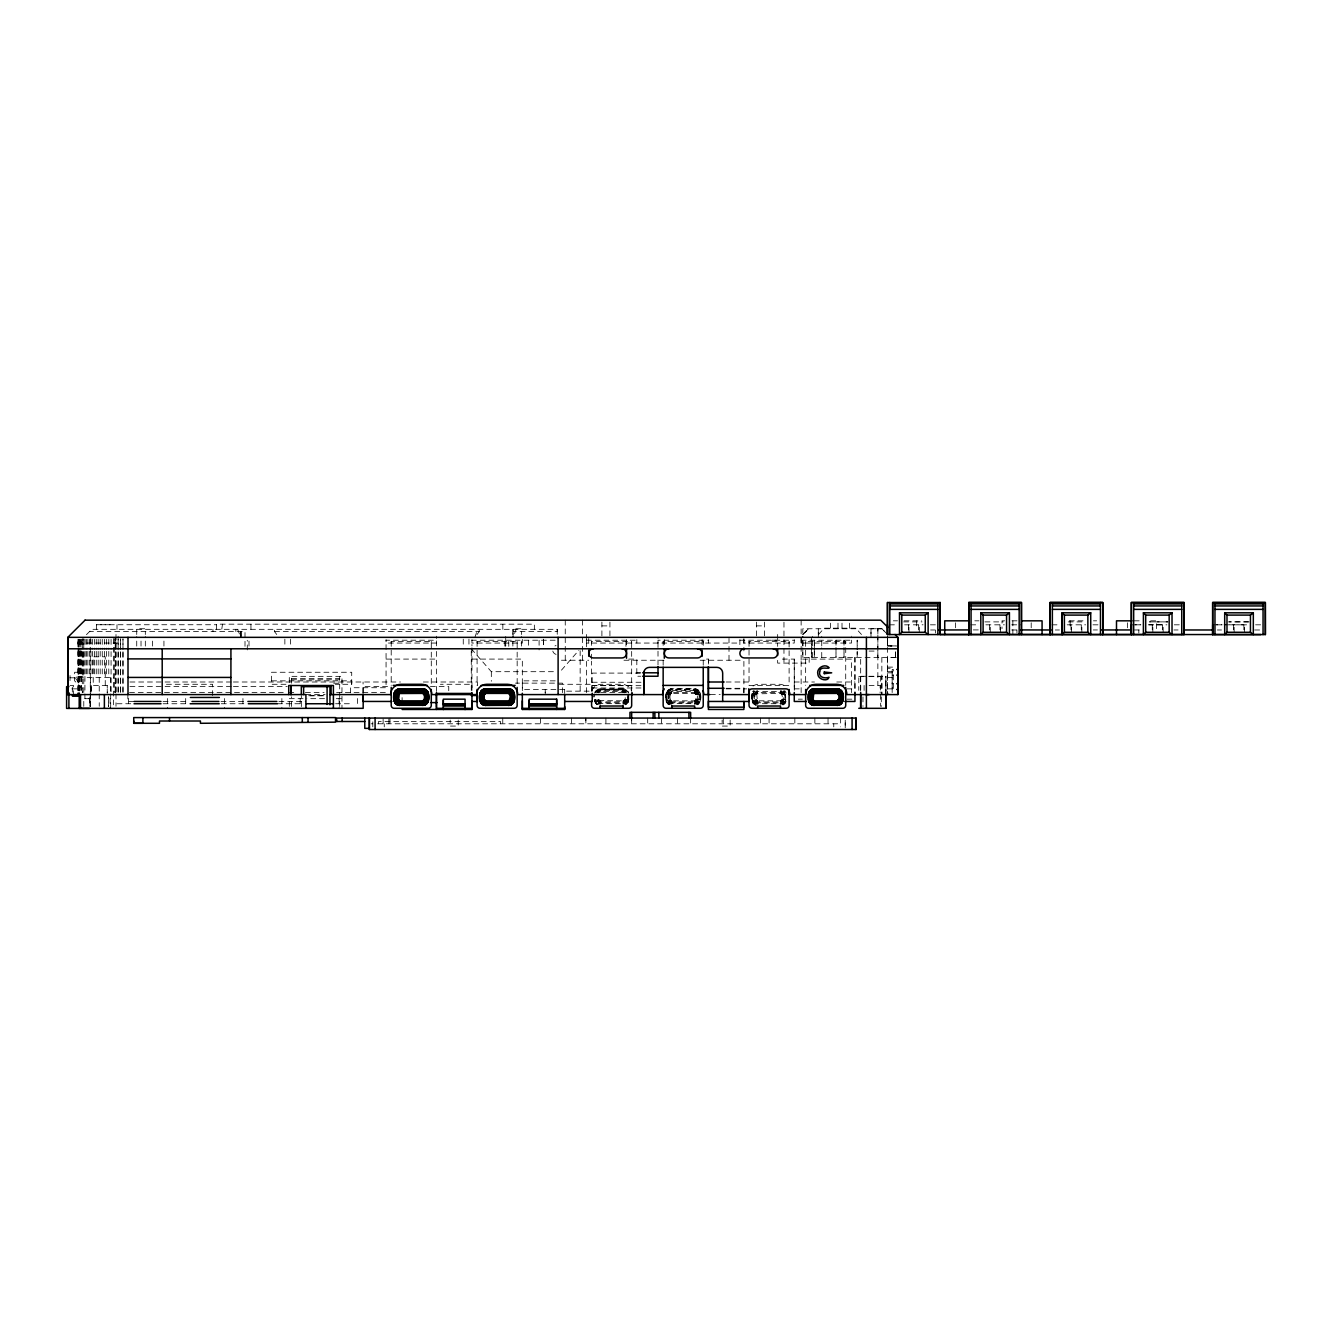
<?xml version="1.0" encoding="UTF-8"?>
<svg xmlns="http://www.w3.org/2000/svg" width="1332" height="1332" viewBox="0 0 1332 1332"><rect width="100%" height="100%" fill="white"/><g stroke="black" fill="none" stroke-linecap="round" stroke-linejoin="round"><path stroke-width="0.75" stroke-dasharray="5 3.75" d="M72.328 692.107L72.328 686.663M78.055 690.442L78.055 638.627M78.238 690.442L78.238 638.627M78.821 690.442L78.821 638.627M79.204 690.975L79.204 676.356L78.055 676.356A2.298 2.298 0 0 0 75.758 678.637L79.204 683.216M79.853 690.442L79.853 638.627M80.919 690.442L80.919 638.627M81.485 690.376L81.485 676.356L84.932 676.356L84.915 698.684L89.494 698.684L89.494 706.46M82.301 692.523L82.301 638.627M83.783 706.36L83.783 698.517M83.783 692.523L83.783 638.627M90.293 706.276L90.293 698.068M90.293 696.02L90.293 638.577M91.225 685.431L91.225 693.056L91.225 685.431L107.243 685.431L107.243 693.056L107.243 685.431M115.218 692.523L115.218 638.627M115.751 692.523L115.751 638.627M118.148 692.523L118.132 636.197M120.546 692.523L120.546 638.627M122.977 692.523L122.977 638.627M136.73 646.087L136.73 636.446M136.73 634.532L136.73 628.754L145.321 628.754L145.321 634.532M141.025 646.07L141.025 640.276M145.321 646.087L145.321 636.446M152.481 646.07L152.481 640.276M163.936 646.07L163.936 640.276M212.587 695.637L212.587 684.282L165.401 684.282M212.937 631.618L212.937 629.32M216.6 629.32L216.6 624.175L534.348 624.175L534.348 629.32M235.847 631.618L235.847 629.32M237.645 629.32L240.726 637.345L240.726 631.618M245.005 646.336L245.005 631.618L89.494 631.618M247.286 649.933L247.286 640.276M249.001 646.07L249.001 640.276M250.949 629.32L250.949 624.175M276.723 634.482L274.542 631.618L274.542 629.32M289.31 706.46L289.31 698.384M289.31 682.434L289.31 676.34L341.974 676.356L341.974 708.408M291.591 706.476L291.591 696.786M291.608 683.216L291.608 676.34M301.332 706.593L301.332 695.737M339.693 706.476L339.693 676.356M350.566 692.873L350.566 687.728L386.064 687.728L386.064 639.626M363.07 692.79L363.07 682.001M372.81 726.839L372.81 721.494M378.538 723.792L378.538 721.494L500.482 721.494L500.482 723.792M383.116 723.792L383.116 718.065M388.844 723.792L388.844 718.065M391.208 643.056L391.208 641.391L431.285 641.391L431.285 685.381M402.098 702.613L402.098 696.603M431.285 643.056L431.285 641.391M436.446 691.425L436.446 647.768M436.446 645.87L436.446 640.209L386.064 640.209L386.064 643.056L436.446 643.056L436.446 636.18M471.944 690.509L471.944 684.282L440.392 684.282M471.944 639.626L471.944 643.056L522.327 643.056L522.327 636.197M477.089 643.056L477.089 641.391L517.166 641.391L517.166 685.397M477.072 634.482L479.22 631.618L479.22 629.32M502.847 629.32L502.847 624.175M504.811 646.07L504.811 640.276M505.71 636.413L505.71 646.07L505.71 640.276M508.791 646.336L508.791 639.144M512.87 646.087L512.87 636.463M512.87 634.532L512.87 628.754L521.461 628.754L521.461 634.532M86.447 634.665L91.791 629.32L557.242 629.32L557.242 631.618L513.253 631.618L513.07 629.32L513.07 637.345L516.15 629.32M517.166 643.056L517.166 641.391M521.461 646.087L521.461 636.463M562.404 692.69L562.404 683.133L515.517 683.133M555.194 680.852L522.327 680.852L522.327 689.443L564.685 689.443L564.685 691.158L590.259 691.158M586.446 692.623L586.446 659.09M586.446 639.626L586.446 643.056L739.876 643.056M591.591 691.408L591.591 661.205M591.591 659.19L591.591 653.146M591.591 645.387L591.591 641.391L631.668 641.391L631.668 643.056M592.224 691.291L592.224 673.093L641.691 673.093M597.319 704.661A5.728 5.728 0 0 1 594.455 699.7L594.455 694.588C591.092 697.069 598.101 706.343 596.686 704.095L599.467 700.599L623.076 700.848L624.225 699.7L628.804 699.7L628.804 694.555L628.671 700.982L625.574 704.861M625.94 646.37L625.94 638.444M631.668 691.408L631.668 641.391M636.829 643.056L636.829 639.626M658.008 664.968L658.008 638.577M658.008 643.056L658.008 640.209L708.391 640.209M663.153 665.234L663.153 659.19M663.153 645.387L663.153 641.391L703.229 641.391L703.229 643.056M669.313 704.761C663.702 701.964 664.202 689.11 671.744 688.827L694.638 688.827C702.13 689.21 702.73 701.581 697.135 704.861M695.77 699.966L694.638 700.848L671.744 700.848C669.33 700.099 669.28 694.222 671.744 693.406L694.638 693.406C698.284 695.038 692.573 702.996 700.232 700.982L700.366 694.555A5.728 5.728 0 0 0 694.638 688.86L670.495 689.094M703.229 665.234L703.229 659.19M703.229 645.387L703.229 641.391M708.391 659.09L708.391 665.001L708.391 659.09L704.362 659.09M708.391 643.056L708.391 639.626M729.004 660.239L729.004 638.444M743.889 692.623L743.889 659.09M743.889 639.626L743.889 643.056L794.255 643.056L794.255 639.626M749.034 641.391L749.034 685.397L789.11 685.397L789.11 641.391L749.034 641.391L749.034 643.056M756.726 693.839L757.375 700.832L780.519 700.848C783 700.033 782.9 694.222 780.519 693.406L756.726 693.839L753.146 690.992C750.732 695.354 750.515 703.629 756.343 705.294M794.272 659.09L794.272 690.642L794.255 659.09L780.152 659.09M801.131 692.623L801.131 659.107L851.514 659.107L851.514 692.623M801.131 642.49L801.131 638.478M802.863 657.375L802.796 647.835M802.863 645.92L802.813 636.38M801.131 643.056L805.644 643.056L805.644 641.391L845.72 641.391L845.72 685.397M809.157 657.375L809.157 663.103L777.655 663.103L777.655 659.29M811.454 639.343L811.454 657.375L811.421 637.345M812.587 657.375L812.587 647.835M812.587 645.92L812.587 636.38M814.318 651.648L814.318 657.375L814.318 638.644M814.318 649.75L814.318 640.209M818.314 637.345L818.314 628.754L818.314 633.899M821.744 657.375L821.744 647.835M821.744 645.92L821.744 636.38M830.552 628.188L830.552 622.161M837.995 628.188L837.995 622.177M842.007 628.188L842.007 622.161M845.72 643.056L845.72 641.391M849.45 628.188L849.45 622.177M860.672 690.542L860.672 657.375M870.995 628.754L870.995 637.345L870.978 628.754L881.884 628.737L887.595 634.465M877.855 657.375L877.871 628.754L881.884 628.737L887.595 634.482M881.851 657.375L881.851 694.588L881.851 676.273M885.863 694.588L885.863 676.39M887.595 636.363L887.578 645.92L895.454 645.92L887.595 645.92L887.595 636.363L887.612 645.92L897.751 645.97M892.157 692.573L892.157 668.281L887.578 668.281M893.306 675.141L892.157 675.141L892.157 689.46L893.306 689.46L893.306 669.413L892.157 669.413M895.454 657.375L895.454 651.664M908.957 632.284L908.973 624.808M919.263 632.284L919.28 624.808M935.563 633.05L935.58 629.986M990.242 632.284L990.242 624.825M1000.548 632.284L1000.548 624.825M1016.932 633.05L1016.932 629.986M1071.544 632.284L1071.544 624.825M1081.85 632.284L1081.85 624.825M1152.846 632.284L1152.846 624.825M1163.152 632.284L1163.152 624.825L1148.933 624.825M1234.148 632.284L1234.148 624.825M1244.438 632.284L1244.454 624.825L1228.287 624.825M802.863 634.482L808.574 628.754L802.796 634.482L802.83 628.754L881.884 628.754L877.871 628.754L877.855 685.431M627.805 694.555L627.339 701.764L624.142 704.312L623.576 700.732L625.374 704.462L627.838 701.997L628.354 694.555M670.479 688.977L671.245 693.522L669.263 689.393M671.495 700.832L670.695 704.312C664.751 702.48 665.051 690.276 671.744 689.826L694.638 689.826C701.348 690.276 701.648 702.48 695.704 704.312L695.138 700.732L696.936 704.462C702.13 701.348 701.648 689.71 694.638 689.277L671.744 689.277C664.751 689.71 664.268 701.348 669.463 704.462L671.245 700.732M756.726 690.659L757.125 693.522L755.893 690.958C751.831 693.606 751.981 703.179 757.625 703.712L780.519 703.712C786.163 703.179 786.313 693.606 782.267 690.958L781.018 693.522M781.235 693.656L783.466 690.858C786.663 694.355 786.779 702.647 781.568 704.312L781.018 700.732L783 704.861L785.997 700.948L781.634 699.966M626.207 699.7L625.524 701.664L623.076 702.846L599.483 702.763L597.052 699.7M627.089 699.7L626.207 702.197L623.076 703.712L599.283 703.612L597.052 702.197L596.187 699.7M756.143 705.244A5.728 5.728 0 0 1 751.897 699.7L752.563 692.124L756.593 694.055M784.648 691.275L785.664 700.882L782.816 704.462M599.933 700.832L599.134 704.312L596.486 702.647L595.454 699.7M625.574 689.393L624.025 692.607L624.358 688.977L623.076 688.827L598.9 688.977L595.021 692.074L600.183 689.826L623.076 689.826L628.238 692.074L624.358 688.977M695.92 688.977L694.904 693.439C697.885 691.341 698.634 701.681 694.638 701.864L671.744 701.864C667.965 701.181 667.965 693.073 671.744 692.39L695.587 692.607M757.375 700.832L756.576 704.312C751.365 702.647 751.481 694.355 754.678 690.858L756.909 693.656M781.418 690.659L780.785 693.439C783.765 691.341 784.515 701.681 780.519 701.864L757.625 701.864C753.845 701.181 753.845 693.073 757.625 692.39L781.468 692.607M474.908 637.345L476.823 631.618M628.138 702.147L628.687 699.7A5.728 5.728 0 0 1 625.94 704.661M666.683 692.124L666.283 693.306L670.629 694.305M599.683 700.732L597.902 704.462L594.904 699.7M695.138 693.522L697.135 689.393M755.144 704.861L757.125 700.732M695.121 692.44L694.638 693.406L694.638 688.827L695.887 689.094M781.002 692.44L780.519 693.406L780.519 690.559M595.437 692.274L600.183 689.277L623.076 689.277L627.838 692.274M596.57 692.823L600.183 690.559L623.076 690.559L626.689 692.823M698.151 704.095L699.7 702.147L695.67 700.199M753.496 691.275L752.48 700.882L756.443 704.844M784.914 703.213L785.58 702.147L781.551 700.199M624.425 692.856L626.656 690.076M668.181 704.178L671.028 700.599L670.046 701.065M695.354 693.656L698.218 690.076M561.455 670.163L578.821 650.316M598.018 699.7L600.183 701.864L623.559 701.814L625.191 700.182L625.241 694.555M802.813 634.482L808.541 628.754M818.531 634.482L824.258 628.171L855.743 628.188L861.471 634.482M699.8 692.074L695.77 694.305L700.232 693.289L699.7 692.124M782.467 693.622L781.418 693.839L784.998 690.992L785.68 692.074L781.634 694.305L785.997 693.306L785.58 692.124M595.704 703.279L599.034 699.7L594.455 699.7M667.265 703.279L670.845 700.416M756.726 700.416L753.146 703.279L752.563 702.147M598.068 700.182L599.15 700.199L595.021 702.197L594.705 700.948L599.034 699.7M666.133 699.7L666.283 700.948L670.595 699.7L666.017 699.7L666.133 694.555M696.753 694.072L695.787 694.555L700.366 694.555L700.249 699.7A5.728 5.728 0 0 1 697.502 704.661M752.047 700.982L756.476 699.7L751.897 699.7L752.014 694.555A5.728 5.728 0 0 1 752.097 693.106M782.633 694.072L781.668 694.555L785.797 694.555M752.463 702.197L756.593 700.199L755.51 700.182M598.484 701.065L599.283 700.416M755.927 701.065L756.909 700.599L754.045 704.178L755.194 704.761M597.752 689.493L624.325 689.094M623.559 692.44L599.25 692.607L597.702 689.393M696.603 693.622L695.537 693.839L699.117 690.992L698.151 690.176M222.494 624.175L221.761 629.32M893.356 620.829L897.518 620.829M904.078 620.829L921.694 620.829M974.808 620.829L978.953 620.829M1004.678 620.829L1001.997 620.829L1001.997 628.671M1012.02 620.829L1017.448 620.829M1069.263 620.829L1085.763 620.829M1093.455 620.829L1096.636 620.829M1134.165 620.829L1139.992 620.829M1150.698 620.829L1156.576 620.829L1156.576 628.671M903.596 621.894L922.01 621.878M984.897 621.894L1003.296 621.894M1068.231 621.894L1084.598 621.894M96.37 629.32L96.37 624.741L216.6 624.741M1135.28 624.825L1141.141 624.825M1216.582 624.825L1226.339 624.825M96.37 624.741L113.403 624.741M889.376 624.841L897.269 624.808M904.578 624.841L923.076 624.808M930.402 624.825L940.176 624.825M970.678 624.841L978.537 624.825M985.88 624.825L1004.361 624.825M1011.687 624.825L1021.444 624.841M1051.98 624.841L1059.839 624.825M1067.182 624.825L1085.647 624.825M1092.989 624.825L1100.848 624.841M1131.368 624.841L1140.875 624.825M1148.467 624.825L1166.949 624.825M1174.291 624.825L1182.15 624.825M1212.669 624.825L1222.177 624.825M1224.075 624.825L1248.251 624.825M1255.593 624.825L1263.452 624.825M601.898 625.89L609.923 625.89M756.476 625.89L764.485 625.89M930.602 629.986L934.764 629.986M973.309 629.919L979.519 629.919M1011.637 629.986L1017.881 629.986M1055.277 629.986L1059.439 629.986M1093.272 629.953L1097.418 629.953M1134.248 629.986L1140.858 629.953M1173.942 629.969L1178.087 629.969M1217.381 629.986L1221.527 629.986M1254.611 629.986L1260.821 629.986M274.542 631.618L479.22 631.618M555.161 640.209L471.944 640.209L471.944 645.87M586.446 640.209L636.829 640.209M739.876 640.209L794.255 640.209M801.131 640.209L851.514 640.209M78.055 643.056L118.132 643.056M805.644 643.056L851.514 643.056L851.514 636.197M869.08 651.082L877.855 651.082M386.064 659.09L436.446 659.09M471.944 659.09L522.327 659.09L522.327 690.642M628.754 659.09L636.829 659.09L636.813 676.24L640.675 676.24M561.455 660.239L588.727 660.239M623.975 660.239L665.517 660.239M700.149 660.239L741.158 660.239M887.578 667.116L895.82 667.116M471.278 648.784L491.325 671.694L556.06 671.694M887.578 671.694L893.772 671.694M78.055 672.26L74.609 672.26L74.609 680.852L82.634 688.86L82.634 692.457M636.829 672.793L640.675 672.793M887.578 672.843L893.772 672.843M866.016 676.273L858.807 676.273L858.774 690.359M868.93 676.273L885.897 676.273M78.055 676.356L84.932 676.356M858.774 676.39L866.399 676.39M868.897 676.39L885.897 676.39L885.897 694.588L885.863 676.273M78.388 677.422L113.603 677.422M887.578 677.422L893.772 677.422M69.813 677.805L78.055 677.805M291.608 678.637L339.693 678.637M291.608 679.786L339.693 679.786M271.562 680.852L351.715 680.852L351.715 684.282L335.264 684.282M129.937 682.001L163.037 682.001M165.101 682.001L231.318 682.001M233.4 682.001L400.482 682.001M423.343 682.001L477.389 682.001L477.389 686.113M726.14 682.001L748.75 682.001L748.75 685.431M794.272 682.001L814.485 682.001M836.746 682.001L854.944 682.001M592.224 682.25L643.756 682.25M333.683 683.216L339.693 683.216M892.157 683.732L893.306 683.732M285.947 684.282L271.562 684.282L271.562 672.26L351.715 672.26L351.715 684.282M558.957 684.282L592.224 684.282M70.03 685.431L73.476 685.431L73.476 694.588M591.591 685.397L631.668 685.397M869.08 685.431L880.136 685.431L880.136 693.056M592.224 685.68L643.756 685.68M129.937 686.579L163.037 686.579M165.101 686.579L231.335 686.579M233.4 686.579L287.196 686.579M387.562 686.579L363.07 686.579L363.07 692.157M430.403 686.579L448.751 686.579L448.751 693.739M592.224 687.978L643.756 687.978M726.14 688.294L743.889 688.294L743.889 695.82M71.861 688.86L78.055 688.86M726.14 688.86L746.753 688.877M794.255 688.86L802.347 688.86M846.852 688.86L854.944 688.86M887.578 688.86L893.772 688.86M129.504 692.424L286.663 692.424M288.744 692.424L297.053 692.424M305.378 692.424L324.109 692.424M336.58 692.424L388.578 692.424M305.827 694.588L325.091 694.588M670.595 694.555L666.017 694.555A5.728 5.728 0 0 1 671.744 688.86L671.744 693.406L671.261 692.44M710.356 694.588L720.212 694.588M751.897 694.555L756.476 694.555M84.915 698.684L89.494 698.684M289.31 698.667L306.876 698.667M310.772 698.667L324.875 698.667M336.28 698.667L341.974 698.684M798.318 699.167L802.347 699.167M846.852 699.167L852.93 699.167M695.787 699.7L700.366 699.7M781.668 699.7L785.797 699.7M134.066 701.465L127.855 701.465L127.855 694.605M163.037 701.465L187.879 701.465M220.979 701.465L245.821 701.465M278.921 701.465L305.827 701.448M116.983 703.746L134.032 703.746M163.12 703.746L188.062 703.746M221.312 703.746L246.237 703.746M277.406 703.746L302.347 703.746M335.597 703.746L350.566 703.746M371.178 723.792L372.81 723.792M377.622 723.792L840.642 723.792M771.927 640.192L777.655 640.209M669.63 700.182L670.712 700.199L666.583 702.197L668.248 704.095M752.047 693.289L756.509 694.305M624.192 699.966L628.671 700.982M666.583 692.074L670.712 694.055M624.109 700.199L628.238 702.197M784.998 703.279L781.418 700.416L781.867 701.398M699.117 703.279L695.537 700.416L696.003 701.398M667.265 690.992L670.845 693.839M627.555 703.279L623.975 700.416L624.425 701.398M595.704 690.992L597.735 692.607L600.183 691.425L623.076 691.425L625.524 692.607L627.555 690.992L628.138 692.124M784.098 704.178L781.235 700.599L781.468 701.664M698.218 704.178L695.354 700.599L695.587 701.664M668.181 690.076L671.028 693.656M626.656 704.178L623.792 700.599L624.025 701.664M596.619 690.076L598.834 692.856M781.002 701.814L780.519 700.848L780.519 704.428M757.142 692.44L757.625 693.406L757.625 690.559M695.121 701.814L694.638 700.848L694.638 704.428M623.559 701.814L623.076 700.848L623.076 704.428M598.9 688.977L599.7 692.44M887.595 640.209L887.595 645.92M1243.872 624.825L1243.872 632.284M1233.565 624.825L1233.565 632.284M1162.57 624.825L1162.586 632.284M1152.28 624.825L1152.28 632.284M1138.827 629.986L1138.827 633.033M1127.371 622.793L1127.371 628.671M1081.284 624.825L1081.284 632.284M1070.978 624.825L1070.978 632.284M1070.129 620.829L1070.129 628.671M1031.201 622.793L1031.201 628.671M1012.869 620.829L1012.869 634.565M999.982 624.825L999.982 632.284M989.676 624.825L989.676 632.284M955.627 622.793L955.627 628.671M918.68 624.825L918.68 632.284M916.699 620.829L916.699 628.671M908.374 624.841L908.374 632.284M895.454 651.648L895.454 657.375M887.595 638.644L887.578 694.588L887.578 657.375L897.885 657.392L802.796 657.375L802.863 636.38M881.284 696.886L881.284 706.426M880.668 676.273L880.668 692.357M880.668 694.305L880.668 706.343M864.102 685.431L864.102 693.056M862.969 696.886L862.969 706.426M860.672 676.273L860.672 694.588M840.642 718.065L840.642 726.839M833.765 723.792L833.765 726.839M828.038 718.065L828.038 723.792M814.868 718.065L814.868 723.792M805.644 641.391L805.644 685.397M801.131 620.163L801.131 663.103M794.838 718.065L794.838 723.792M789.11 641.391L789.11 643.056M783.965 622.211L783.965 663.103M777.655 634.482L777.655 646.37M769.08 718.065L769.08 723.792M764.485 622.077L764.485 638.161M760.489 718.065L760.489 723.792M757.625 700.848L757.625 704.428M756.476 622.077L756.476 638.161M743.889 638.577L743.889 650.882M739.876 639.626L739.876 646.886M730.136 720.063L730.136 726.073L722.127 726.073L722.127 720.063M723.276 718.065L723.276 723.792M702.097 639.626L702.097 646.886M690.642 718.065L690.642 723.792M677.472 718.065L677.472 723.792M671.744 700.848L671.744 704.428M664.302 639.626L664.302 646.886M663.153 641.391L663.153 643.056M661.438 718.065L661.438 723.792M647.702 718.065L647.702 723.792M626.523 639.626L626.523 646.886M623.076 692.39L623.076 688.827A5.728 5.728 0 0 1 628.604 693.106M609.923 622.077L609.923 638.161M605.91 718.065L605.91 723.792M601.898 622.077L601.898 638.161M600.183 692.39L600.183 688.827A5.728 5.728 0 0 0 594.655 693.106M600.183 700.848L600.183 704.428M591.591 641.391L591.591 643.056M588.727 638.444L588.727 646.37M586.446 634.482L586.446 646.786M582.434 620.163L582.434 660.239M580.153 650.782L580.153 692.607M571.561 718.065L571.561 723.792M565.251 620.163L565.251 660.239M564.685 689.443L564.685 693.439M557.242 629.32L557.242 635.331M540.559 718.065L540.559 723.792M539.094 640.276L539.094 649.933M528.621 640.276L528.621 646.07M502.763 718.065L502.763 723.792M491.325 671.694L491.325 681.235M477.089 641.391L477.089 685.397M471.944 647.752L471.944 691.425M471.278 650.865L471.278 690.342M468.947 639.144L468.947 646.336M463.253 639.144L463.253 646.336M458.208 720.063L458.208 726.073L450.183 726.073L450.183 720.063M391.208 641.391L391.208 685.381M389.976 718.065L389.976 723.792M384.249 723.792L384.249 726.839M357.442 698.517L357.442 706.36M339.111 698.517L339.111 708.324M300.183 698.517L300.183 706.36M290.559 639.144L290.559 646.336M284.865 639.144L284.865 646.336M281.868 698.517L281.868 708.324M242.94 698.517L242.94 706.36M241.558 631.618L241.558 637.345M240.559 631.618L240.726 637.345M224.609 698.517L224.609 708.324M185.681 698.517L185.681 706.36M167.366 698.517L167.366 708.324M128.438 698.517L128.438 706.36M122.977 639.377L122.977 649.6M122.977 651.648L122.977 694.588M120.546 639.377L120.546 649.6M120.546 651.648L120.546 694.588M118.148 639.377L118.132 649.933M118.148 651.648L118.148 694.588M116.983 624.741L116.983 629.32M116.001 634.482L116.001 691.924M116.001 693.972L116.001 706.276M115.751 639.377L115.751 649.6M115.751 651.648L115.751 694.588M114.319 638.627L114.319 692.523M113.553 638.577L113.553 706.36M111.072 639.377L111.072 649.6M111.072 651.648L111.072 694.588M110.689 677.422L110.689 692.69M110.689 693.905L110.689 708.324M110.106 698.517L110.106 708.324M108.791 639.343L108.791 649.367M108.791 651.365L108.791 677.422M106.56 639.343L106.56 649.367M106.56 651.365L106.56 677.422M105.245 685.431L105.245 656.809L93.223 656.809L93.223 685.431M104.379 639.343L104.379 649.367M104.379 651.365L104.379 677.422M102.248 639.343L102.248 649.367M102.248 651.365L102.248 677.422M100.183 639.343L100.183 649.367M100.183 651.365L100.183 677.422M99.234 677.422L99.234 691.841M99.234 693.905L99.234 706.276M98.185 639.343L98.185 649.367M98.185 651.365L98.185 677.422M96.254 639.343L96.254 649.367M96.254 651.365L96.254 677.422M94.406 639.343L94.406 649.367M94.406 651.365L94.406 677.422M92.641 639.343L92.641 649.367M92.641 651.365L92.641 677.422M90.959 639.343L90.959 649.367M90.959 651.365L90.959 677.422M90.493 677.422L90.493 691.841M90.493 693.905L90.493 706.276M89.361 639.343L89.361 649.367M89.361 651.365L89.361 677.422M87.845 639.343L87.845 649.367M87.845 651.365L87.845 677.422M86.447 639.343L86.447 649.367M86.447 651.365L86.447 677.422M85.131 639.343L85.131 649.367M85.131 651.365L85.131 677.422M83.933 639.343L83.933 649.367M83.933 651.365L83.933 677.422M82.834 639.343L82.834 649.367M82.834 651.365L82.834 677.422M81.835 639.343L81.835 649.367M81.835 651.365L81.835 677.422M80.969 639.343L80.969 649.367M80.969 651.365L80.969 677.422M80.203 639.343L80.203 649.367M80.203 651.365L80.203 677.422M79.537 639.343L79.537 649.367M79.537 651.365L79.537 677.422M79.004 639.343L79.004 649.367M79.004 651.365L79.004 677.422M78.588 639.343L78.588 649.367M78.588 651.365L78.588 677.422M78.288 639.377L78.288 649.6M78.288 651.648L78.388 690.775M78.055 639.243L78.055 649.666M78.105 651.648L78.055 690.542M70.03 675.59L70.03 684.149M753.046 686.03A10.306 10.306 0 0 1 758.774 684.282L779.387 684.282A10.306 10.306 0 0 1 785.097 686.03M591.808 690.642A10.306 10.306 0 0 1 601.331 684.282L621.944 684.282A10.306 10.306 0 0 1 631.468 690.642M556.06 654.362A4.579 4.579 0 0 1 552.813 651.115M554.961 645.97A4.579 4.579 0 0 1 556.06 645.504M668.88 704.661A5.728 5.728 0 0 1 666.017 699.7M752.663 691.724A5.728 5.728 0 0 1 753.579 690.542M786.047 701.181A5.728 5.728 0 0 1 782.001 705.244M784.565 690.542A5.728 5.728 0 0 1 786.047 693.106M90.077 696.886L90.077 706.426L90.077 696.886M108.391 696.886L108.391 706.426L108.391 696.886M543.506 639.144L543.506 646.336L543.506 639.144M545.221 689.443L545.221 693.256L545.221 689.443M585.864 718.065L585.864 723.792L585.864 718.065M631.668 718.065L631.668 723.792L631.668 718.065M835.997 647.835L835.997 657.375L835.997 647.835M835.997 640.192L835.997 645.92L835.997 640.192M844.005 647.835L844.005 657.375L844.005 647.835M844.005 640.192L844.005 645.92L844.005 640.192M845.221 720.129L845.221 728.371L845.221 720.129M854.944 657.375L854.944 694.588L854.944 657.375M857.175 651.648L857.175 657.375L857.192 651.648M857.175 640.209L857.175 649.75L857.192 640.192M667.848 693.672L667.848 700.599L670.013 703.313L694.638 703.712C700.765 703.213 700.765 691.042 694.638 690.559L670.862 690.659L667.848 693.672M668.697 693.855L668.697 700.399L671.045 702.763L694.638 702.846C699.666 702.264 699.666 692.007 694.638 691.425L671.744 691.425L668.697 693.855M754.561 693.855L754.561 700.399L756.926 702.763L780.519 702.846C785.53 702.264 785.53 692.007 780.519 691.425L757.625 691.425L754.561 693.855M1167.931 621.894L1149.533 621.894L1167.931 621.894M1249.233 621.894L1228.787 621.894L1249.233 621.894M323.826 695.737L307.459 695.737L323.826 695.737"/><path stroke-width="1.5" d="M68.898 708.408L68.898 692.59M79.204 692.906L79.187 708.408L89.494 708.408M128.005 694.588L128.005 637.345M133.733 721.012L133.733 723.293L159.49 723.293L159.49 721.012L200.433 721.012L200.416 723.293L335.514 722.16L335.514 717.582L133.733 717.582L133.733 723.293L142.89 723.293L142.89 717.582M301.332 694.571L301.332 686.646L329.953 686.663L329.953 704.795M303.629 694.571L303.629 686.646M327.089 704.462L327.089 686.663M331.102 694.588L331.102 685.514M369.364 728.371L364.785 728.371L364.785 718.065M369.364 729.52L369.364 718.065L369.364 729.52L856.093 729.52L856.093 718.065L336.43 718.065L336.863 721.494M375.091 729.52L375.091 718.065M398.551 705.177L399.8 705.311L399.8 700.848L398.651 699.7L399.3 693.522L422.71 693.406C425.158 694.205 425.124 700.083 422.71 700.848L399.8 700.848L398.534 705.277L422.71 705.311C431.035 705.244 431.019 689.094 422.71 688.827L399.8 688.827C391.941 689.193 391.475 703.279 398.534 705.277M422.71 700.848L422.71 705.427A5.728 5.728 0 0 0 428.421 699.7L428.421 694.555A5.728 5.728 0 0 0 422.71 688.86L399.8 688.86A5.728 5.728 0 0 0 398.318 689.06M436.446 709.473L436.446 708.341L471.944 708.341M436.446 707.259L436.446 692.59M443.306 700.316L443.306 709.473L443.306 708.341M402.098 709.473L471.944 709.473L471.944 692.59M483.25 689.493L508.574 688.86A5.728 5.728 0 0 1 514.302 694.588L514.302 699.7A5.728 5.728 0 0 1 508.574 705.427C516.916 705.094 516.916 689.16 508.574 688.827L485.68 688.827C477.356 689.16 477.356 705.094 485.68 705.427L508.574 705.311C507.242 702.18 512.82 695.787 508.574 693.406L485.68 693.406C483.3 694.222 483.216 700.033 485.68 700.848L508.574 700.848M564.685 694.588L564.685 709.473L522.327 709.473L522.327 693.256M529.187 708.341L529.187 700.316M556.676 700.316L556.676 709.473M558.108 637.345L558.108 694.588M591.591 701.431L591.591 705.427A2.864 2.864 0 0 0 594.455 708.291L628.804 708.291A2.864 2.864 0 0 0 631.668 705.427L631.668 693.406M592.224 693.223L592.224 701.465L564.685 701.465M600.183 706.01L600.183 708.291L600.183 706.01L623.076 706.01L623.076 708.291L623.076 706.01M658.008 666.716L658.008 676.24L642.59 676.24M663.153 667.249L663.153 705.427A2.864 2.864 0 0 0 666.017 708.291L700.366 708.291A2.864 2.864 0 0 0 703.229 705.427L703.229 667.249M671.744 706.01L671.744 708.291L671.744 706.01L694.638 706.01L694.638 708.291M708.391 694.588L708.391 666.982L708.391 709.473L743.889 709.473L743.889 702.613M722.677 701.465L722.677 688.86M743.889 701.448L743.889 707.175L708.391 707.175L708.391 701.448L748.75 701.465L748.75 688.877M749.034 689.41L749.034 705.427A2.864 2.864 0 0 0 751.897 708.291L786.246 708.291A2.864 2.864 0 0 0 789.11 705.427L789.11 689.41M757.625 708.291L757.625 706.01L780.519 706.01L780.519 708.291M811.804 704.761L814.235 705.311L814.235 700.848L813.086 699.7L813.735 693.522L837.145 693.406C839.593 694.222 839.56 700.099 837.145 700.848L814.235 700.848L812.97 705.294L837.145 705.311C845.487 705.244 845.454 689.094 837.145 688.827L814.235 688.827C806.376 689.193 805.91 703.279 812.97 705.294M837.145 700.848L837.145 705.427A5.728 5.728 0 0 0 842.873 699.7L842.873 694.555A5.728 5.728 0 0 0 837.145 688.86L814.235 688.86A5.728 5.728 0 0 0 808.507 694.588L808.624 699.7A5.728 5.728 0 0 0 814.235 705.427M860.705 694.588L860.672 708.324L860.672 692.307M866.399 708.324L866.416 637.345M885.863 708.324L885.863 694.588L885.897 708.324L858.774 708.324M885.897 708.324L885.897 694.588M940.176 602.497L940.159 634.581L940.159 602.514L887.478 602.514L887.478 634.565L1184.048 634.565L1184.048 602.514L1131.384 602.497L1131.368 634.565L1131.368 602.514L1184.048 602.497L1184.048 634.565M889.776 634.565L889.776 602.68M889.776 604.795L889.793 602.48M643.939 671.611L643.756 694.588L643.756 673.093A5.728 5.728 0 0 1 649.483 667.365L716.949 667.365A5.728 5.728 0 0 1 722.677 673.093L722.677 694.588L748.75 694.588L748.75 692.307A3.43 3.43 0 0 1 752.18 688.86L785.963 688.86A3.43 3.43 0 0 1 789.393 692.307L789.393 694.588L805.71 694.588A10.306 10.306 0 0 1 816.017 684.282L836.629 684.282A10.306 10.306 0 0 1 846.936 694.588L897.901 694.588L897.901 637.345L895.021 634.482M899.5 612.82L899.5 634.565L901.797 632.284L925.274 632.284L928.121 634.565L928.138 612.82L899.5 612.82L901.797 615.101L901.797 632.284M925.274 632.284L925.274 615.101L928.138 612.82M937.861 634.581L937.861 602.68M968.78 634.565L968.78 602.497L1021.444 602.497L1021.461 634.565L1021.461 602.514L968.78 602.497L968.78 634.565L968.78 624.841M971.061 634.565L971.061 602.68M980.802 612.803L980.802 634.565L983.099 632.284L1006.559 632.284L1009.423 634.565L1009.423 612.82L980.802 612.803L983.099 615.101L983.099 632.284M1006.559 632.284L1006.559 615.101L1009.423 612.82M1019.163 634.565L1019.163 602.68M1102.746 634.565L1102.746 602.514L1050.082 602.497L1050.082 634.565L1050.082 602.497L1102.746 602.497L1102.746 634.565M1052.363 634.565L1052.363 602.68M1062.103 634.565L1062.103 612.803L1090.725 612.82L1090.725 634.565L1087.861 632.284L1064.385 632.284L1062.103 634.565L1062.103 612.803L1064.385 615.101L1064.385 632.284M1087.861 632.284L1087.861 615.101L1090.725 612.82M1100.465 634.565L1100.465 602.514M1133.665 634.565L1133.665 602.68M1143.405 612.803L1143.389 634.565L1145.687 632.284L1169.163 632.284L1172.027 634.565L1172.027 612.82L1143.405 612.803L1145.687 615.101L1145.687 632.284M1169.163 632.284L1169.163 615.101L1172.027 612.82M1181.75 634.565L1181.75 602.68M1214.967 634.565L1214.967 602.68M1224.691 612.803L1224.691 634.565L1226.988 632.267L1250.448 632.284L1253.312 634.565L1253.329 612.82L1224.691 612.803L1226.988 615.101L1226.988 632.267M1250.448 632.284L1250.465 615.101L1253.329 612.82M1263.052 634.565L1263.052 602.68M1265.35 634.565L1265.35 602.514L1212.669 602.497L1212.669 634.565L1265.4 634.565L1265.333 602.497L1212.669 602.514L1212.669 634.565L1212.669 624.825M397.685 694.072L397.685 700.182L399.317 701.814L422.71 701.864C426.49 701.181 426.49 693.073 422.71 692.39L399.8 692.39L397.852 693.606L398.651 694.555L394.072 694.555A5.728 5.728 0 0 1 396.936 689.626M481.302 691.058L480.069 699.7M483.566 694.072L483.566 700.182L485.198 701.814L508.574 701.864C512.354 701.181 512.354 693.073 508.574 692.39L485.68 692.39L483.732 693.622L484.532 694.555L479.953 694.555A5.728 5.728 0 0 1 485.68 688.86L485.68 693.406L485.198 692.44M812.137 694.072L812.137 700.182L813.752 701.814L837.145 701.864C840.925 701.181 840.925 693.073 837.145 692.39L814.235 692.39L812.287 693.622L813.086 694.555L808.507 694.555M398.867 701.648L399.084 700.599L396.237 704.178L395.421 703.196M484.748 701.664L484.965 700.599L482.117 704.178M813.303 701.664L813.519 700.599L810.672 704.178L809.856 703.213L813.352 700.416L812.886 701.398M425.191 689.393L423.193 693.522L423.976 688.96M484.398 705.294L485.68 700.848L485.68 705.427A5.728 5.728 0 0 1 479.953 699.7L484.532 699.7M511.072 689.393L509.074 693.522L509.856 688.977M839.626 689.393L837.645 693.522L838.411 688.977M394.339 693.306L395.421 691.042M398.451 701.398L398.901 700.416L395.321 703.263M484.332 701.398L484.781 700.416L481.202 703.279M397.319 704.861L399.3 700.732L399.317 701.814M483.2 704.861L485.181 700.732L485.198 701.814M811.754 704.861L813.735 700.732L813.752 701.814M423.193 692.44L422.71 693.406L422.71 688.827M509.057 692.44L508.574 693.406L508.574 688.827L511.022 689.493M837.628 692.44L837.145 693.406L837.145 688.827M427.755 702.13L426.207 704.079L423.41 700.599L424.392 701.048M423.41 693.656L426.273 690.076L423.959 689.077M509.29 693.656L512.154 690.076M837.861 693.656L840.708 690.076L842.19 692.124M85.065 620.163L67.799 637.345L67.799 688.611M839.576 704.761L841.524 703.213M423.593 693.839L427.172 690.975M509.473 693.839L513.053 690.992M838.028 693.839L841.624 690.992M824.275 672.011L824.275 673.659M397.369 689.493L396.303 690.159L399.084 693.656M511.022 704.761L512.071 704.095M394.638 702.18L398.767 700.199M423.743 694.055L427.855 692.057M480.519 702.197L484.648 700.199M509.607 694.055L513.736 692.074M809.073 702.197L813.203 700.199M838.178 694.055L842.29 692.074M423.959 705.177L425.141 704.761M811.804 689.493L812.986 689.077M398.684 699.949L394.222 700.982M423.826 694.288L428.288 693.273M484.565 699.966L480.103 700.982M509.69 694.305L514.169 693.289M813.119 699.966L808.657 700.982M838.261 694.305L842.723 693.273L842.756 694.555M824.275 672.011L831.701 672.827L824.275 673.659M398.551 689.077L399.8 688.944L399.8 693.406L399.317 692.44M508.574 705.311L509.823 705.177M428.288 700.982L423.743 700.199L427.855 702.18M510.689 700.182L509.723 699.7L514.302 699.7L514.052 700.948L509.607 700.199L513.736 702.197M839.243 700.182L838.178 700.199L842.29 702.197L842.607 700.948L838.278 699.7L842.873 699.7M889.776 603.929L937.861 603.929M971.078 603.912L1019.163 603.929M1052.363 603.912L1100.465 603.929M1133.665 603.912L1181.75 603.929M1214.967 603.912L1263.052 603.929M1052.363 605.943L1100.465 605.943M1133.665 605.943L1181.75 605.943M1214.967 605.943L1263.052 605.943M937.861 605.943L889.776 605.943L889.776 609.373L937.861 609.39M971.078 605.943L1019.163 605.943M971.078 609.373L1019.163 609.39M1052.363 609.373L1100.465 609.39M1133.665 609.373L1181.75 609.373M1214.967 609.373L1263.052 609.373M1064.385 615.101L1087.861 615.101M1145.687 615.101L1169.163 615.101M1226.988 615.101L1250.465 615.101M901.797 615.101L925.274 615.101M983.099 615.101L1006.559 615.101M84.965 620.163L880.718 620.163L887.878 627.322M969.363 620.829L944.738 620.829L944.738 634.565M1022.027 620.829L1042.074 620.829L1042.074 634.565M1131.95 620.829L1116.499 620.829L1116.499 634.565M938.91 629.986L969.163 629.919M1020.878 629.919L1051.131 629.986M1101.547 629.953L1130.502 629.953M1184.281 629.969L1213.252 629.986M940.209 634.482L1260.821 634.565M128.005 658.89L230.919 658.89M896.736 669.43L897.885 669.43L897.885 675.158L896.736 675.141M642.607 672.793L658.008 672.81M128.005 677.422L230.919 677.422M708.391 682.001L724.158 682.001M896.736 683.732L897.885 683.732M393.223 685.381L427.289 685.381M481.102 685.397L515.168 685.397M663.153 685.397L703.229 685.397M809.656 685.397L843.722 685.397M68.898 686.663L66.6 686.646L66.6 708.408L363.17 708.324L363.17 694.588M708.391 688.294L724.158 688.294M896.736 689.46L897.885 689.46M70.03 694.588L67.899 694.588L67.899 637.345L897.901 637.345L897.885 694.588M330.086 694.588L390.642 694.588A10.306 10.306 0 0 1 400.949 684.282L421.561 684.282A10.306 10.306 0 0 1 431.868 694.588L476.523 694.588A10.306 10.306 0 0 1 486.829 684.282L507.442 684.282A10.306 10.306 0 0 1 517.748 694.588L662.587 694.588A10.306 10.306 0 0 1 664.318 688.86M423.842 694.555L428.421 694.555M509.723 694.555L514.302 694.555M709.906 694.588L703.812 694.588A10.306 10.306 0 0 0 703.03 690.642M838.278 694.555L842.873 694.555M866.399 694.588L869.163 694.588M471.245 695.52L477.389 695.52L477.389 701.465L471.944 701.448M190.343 697.452L219.397 697.452M424.808 700.182L423.842 699.7L428.421 699.7M398.651 699.7L394.072 699.7A5.728 5.728 0 0 0 399.8 705.427M808.507 699.7L813.086 699.7M134.066 701.465L160.972 701.465M192.008 701.465L218.914 701.465M247.885 701.465L276.856 701.465M391.824 701.448L363.07 701.448L363.07 694.022M806.393 701.465L794.272 701.465L794.272 692.473M844.838 701.465L854.944 701.465L854.944 692.457M430.852 702.597L437.013 702.597M134.032 703.746L161.039 703.746M190.143 703.746L219.231 703.746M248.318 703.746L277.406 703.746M306.51 703.746L333.516 703.746M443.306 703.746L465.068 703.746M529.187 703.746L556.676 703.746M443.306 706.043L465.068 706.043M556.676 706.043L529.187 706.043L529.187 709.473M522.327 708.341L564.685 708.341M336.43 721.494L364.785 721.494M809.073 692.074L813.352 693.839L809.856 691.058L810.738 690.176L813.519 693.656M480.519 692.074L484.781 693.839L481.202 690.992M394.638 692.057L398.901 693.839L395.321 690.975M808.657 693.273L813.119 694.305L812.287 693.622M480.103 693.289L484.565 694.305L483.732 693.622M394.222 693.273L398.684 694.288L397.852 693.606M483.25 704.761L484.432 705.177M838.827 701.065L837.861 700.599L840.708 704.178M510.273 701.065L509.29 700.599L512.154 704.178M396.303 704.079L397.369 704.761M838.028 700.416L841.624 703.279M509.473 700.416L513.053 703.279M423.593 700.416L427.172 703.263M426.207 690.159L427.089 691.042M813.303 692.607L813.985 693.439L812.97 688.977M484.748 692.607L485.431 693.439L484.398 688.977M398.867 692.59L399.55 693.423L398.534 688.96M482.117 690.076L484.965 693.656M813.752 692.44L814.235 693.406L814.235 688.827M837.645 700.732L839.626 704.861M811.754 689.393L813.735 693.522M509.074 700.732L511.072 704.861M483.2 689.393L485.181 693.522M423.193 700.732L425.191 704.861M397.319 689.393L399.3 693.522M808.774 700.948L809.19 702.147M427.755 692.107L428.321 699.7M837.395 700.832L838.411 705.294M508.841 700.832L509.856 705.294M422.96 700.815L423.976 705.277M897.885 657.375L897.751 645.953L897.885 648.784L67.799 648.784L67.899 694.588L305.91 694.588L305.91 708.324M1131.368 624.841L1131.384 634.565M1050.082 624.841L1050.082 634.565M887.478 624.841L887.478 634.565L887.478 602.514M887.578 693.106L887.578 694.588M856.093 718.065L856.093 729.52M852.08 718.065L852.08 729.52M845.72 687.395L845.72 705.427A2.864 2.864 0 0 1 842.873 708.291L808.507 708.291A2.864 2.864 0 0 1 805.644 705.427L805.644 689.41M777.655 649.75L777.655 655.461M702.097 650.216L702.097 656.426M690.642 718.065L690.642 712.337L629.953 712.337L629.953 718.065M688.927 712.337L688.927 718.065M664.302 648.784L664.302 658.241M658.857 712.337L658.857 718.065M654.861 712.337L654.861 718.065M653.146 712.337L653.146 718.065M631.668 712.337L631.668 718.065M626.523 648.784L626.523 658.241M588.727 650.216L588.727 656.226M564.685 706.609L564.685 709.473M522.327 700.882L522.327 709.473M517.166 687.395L517.166 705.427A2.864 2.864 0 0 1 514.302 708.291L479.953 708.291A2.864 2.864 0 0 1 477.089 705.427L477.089 689.41M471.944 694.588L471.944 693.439L436.446 693.439L436.446 708.408M471.944 700.882L471.944 709.473M431.285 689.393L431.285 705.427A2.864 2.864 0 0 1 428.421 708.291L394.072 708.291A2.864 2.864 0 0 1 391.208 705.427L391.208 687.395M342.158 718.065L342.158 721.494M333.4 708.324L333.4 685.514L288.728 685.514L288.728 694.588M308.042 717.582L308.042 722.16M302.314 717.582L302.314 722.16M230.919 648.784L230.919 694.588M169.514 717.582L169.514 721.012M162.204 648.784L162.204 694.588M104.379 694.588L104.379 708.324M80.519 694.588L80.519 708.324M78.055 693.106L78.055 694.588M788.894 690.642A10.306 10.306 0 0 1 789.693 694.588M632.051 692.573A10.306 10.306 0 0 1 632.25 694.588M593.306 648.784A4.579 4.579 0 0 0 588.727 653.363A4.579 4.579 0 0 0 593.306 657.941L621.944 657.941A4.579 4.579 0 0 0 626.523 653.363A4.579 4.579 0 0 0 621.944 648.784M697.502 648.784A4.579 4.579 0 0 1 702.097 653.363A4.579 4.579 0 0 1 697.502 657.941L668.88 657.941A4.579 4.579 0 0 1 664.302 653.363A4.579 4.579 0 0 1 668.88 648.784M744.455 648.784A4.579 4.579 0 0 0 739.876 653.363A4.579 4.579 0 0 0 744.455 657.941L773.076 657.941A4.579 4.579 0 0 0 777.655 653.363A4.579 4.579 0 0 0 773.076 648.784M291.025 685.514L291.025 694.588L291.025 685.514M465.068 704.894L465.068 709.473L465.068 699.167L443.306 699.167L443.306 704.894L465.068 704.894M819.613 671.794C818.431 677.788 825.407 678.704 829.02 677.255C827.705 682.184 817.998 679.453 817.865 674.258C816.066 668.015 825.157 662.886 829.22 667.815C827.055 669.33 820.229 665.667 819.613 671.794M394.672 693.373L394.672 700.865L397.519 704.445L422.71 704.978C430.452 704.595 430.452 689.643 422.71 689.277L398.634 689.41L394.672 693.373M395.188 693.489L395.188 700.749L397.752 703.962L422.71 704.428C429.753 704.012 429.753 690.242 422.71 689.826L398.751 689.943L395.188 693.489M395.904 693.656L395.904 700.582L398.068 703.296L422.71 703.696C428.821 703.213 428.821 691.042 422.71 690.542L398.917 690.642L395.904 693.656M396.753 693.855L396.753 700.399L399.101 702.747L422.71 702.83C427.722 702.247 427.722 691.991 422.71 691.408L399.8 691.408L396.753 693.855M480.536 693.389L480.536 700.882L483.399 704.462L508.574 704.978C516.333 704.611 516.333 689.66 508.574 689.277L484.498 689.41L480.536 693.389M481.068 693.506L481.068 700.765L483.633 703.962L508.574 704.428C515.634 704.012 515.634 690.242 508.574 689.826L484.632 689.943L481.068 693.506M481.784 693.672L481.784 700.599L483.949 703.313L508.574 703.712C514.701 703.213 514.701 691.042 508.574 690.559L484.781 690.659L481.784 693.672M482.634 693.855L482.634 700.399L484.981 702.763L508.574 702.846C513.603 702.264 513.603 692.007 508.574 691.425L485.68 691.425L482.634 693.855M809.107 693.389L809.107 700.882L811.954 704.462L837.145 704.978C844.888 704.611 844.888 689.66 837.145 689.277L813.069 689.41L809.107 693.389M809.64 693.506L809.64 700.765L812.187 703.962L837.145 704.428C844.188 704.012 844.188 690.242 837.145 689.826L813.186 689.943L809.64 693.506M810.339 693.672L810.339 700.599L812.503 703.313L837.145 703.712C843.256 703.213 843.256 691.042 837.145 690.559L813.352 690.659L810.339 693.672M811.188 693.855L811.188 700.399L813.536 702.763L837.145 702.846C842.157 702.264 842.157 692.007 837.145 691.425L814.235 691.425L811.188 693.855M67.899 685.431L67.899 694.588L67.949 685.431M79.204 695.737L72.328 695.737L79.204 695.737M556.676 699.167L529.187 699.167L529.187 704.894L556.676 704.894L556.676 699.167"/></g></svg>
